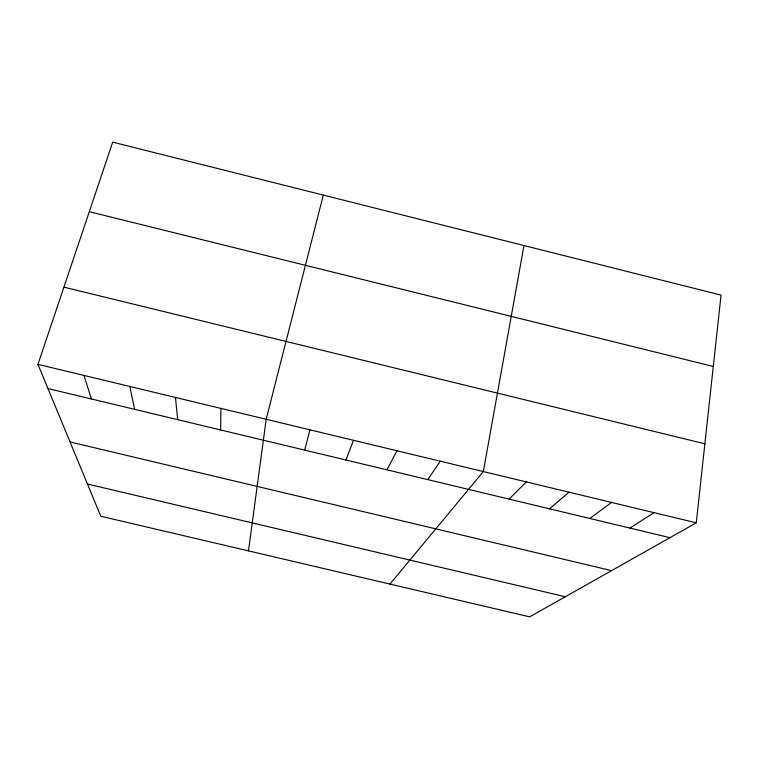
<?xml version="1.0" encoding="UTF-8"?>
<svg xmlns="http://www.w3.org/2000/svg" width="759" height="759" viewBox="0 0 759 759"><rect width="100%" height="100%" fill="white"/><g stroke="black" fill="none" stroke-linecap="round" stroke-linejoin="round"><path stroke-width="1.14" d="M220.622 429.955L220.907 408.389M696.278 522.818L721.05 295.09L112.702 142.142L37.95 364.348L100.786 516.234L529.668 616.858L696.278 522.818L37.95 364.348M248.468 550.882L266.191 419.291L323.306 195.091M523.976 245.546L483.331 471.557L389.955 584.079M304.71 450.115L309.957 429.822M345.895 459.982L353.552 440.324M386.929 469.821L396.985 450.77M427.801 479.622L440.239 461.187M509.118 499.118L526.253 481.889M549.544 508.815L569.003 492.183M589.828 518.473L611.593 502.43M629.961 528.093L654.021 512.648M87.456 484.024L565.294 596.754M70.056 441.956L611.583 570.626M47.969 388.561L669.95 537.676M63.917 287.149L704.874 443.816M89.306 211.695L713.28 366.483M83.974 375.43L91.384 398.968M129.808 386.464L134.628 409.338M175.452 397.45L177.71 419.661"/></g></svg>
